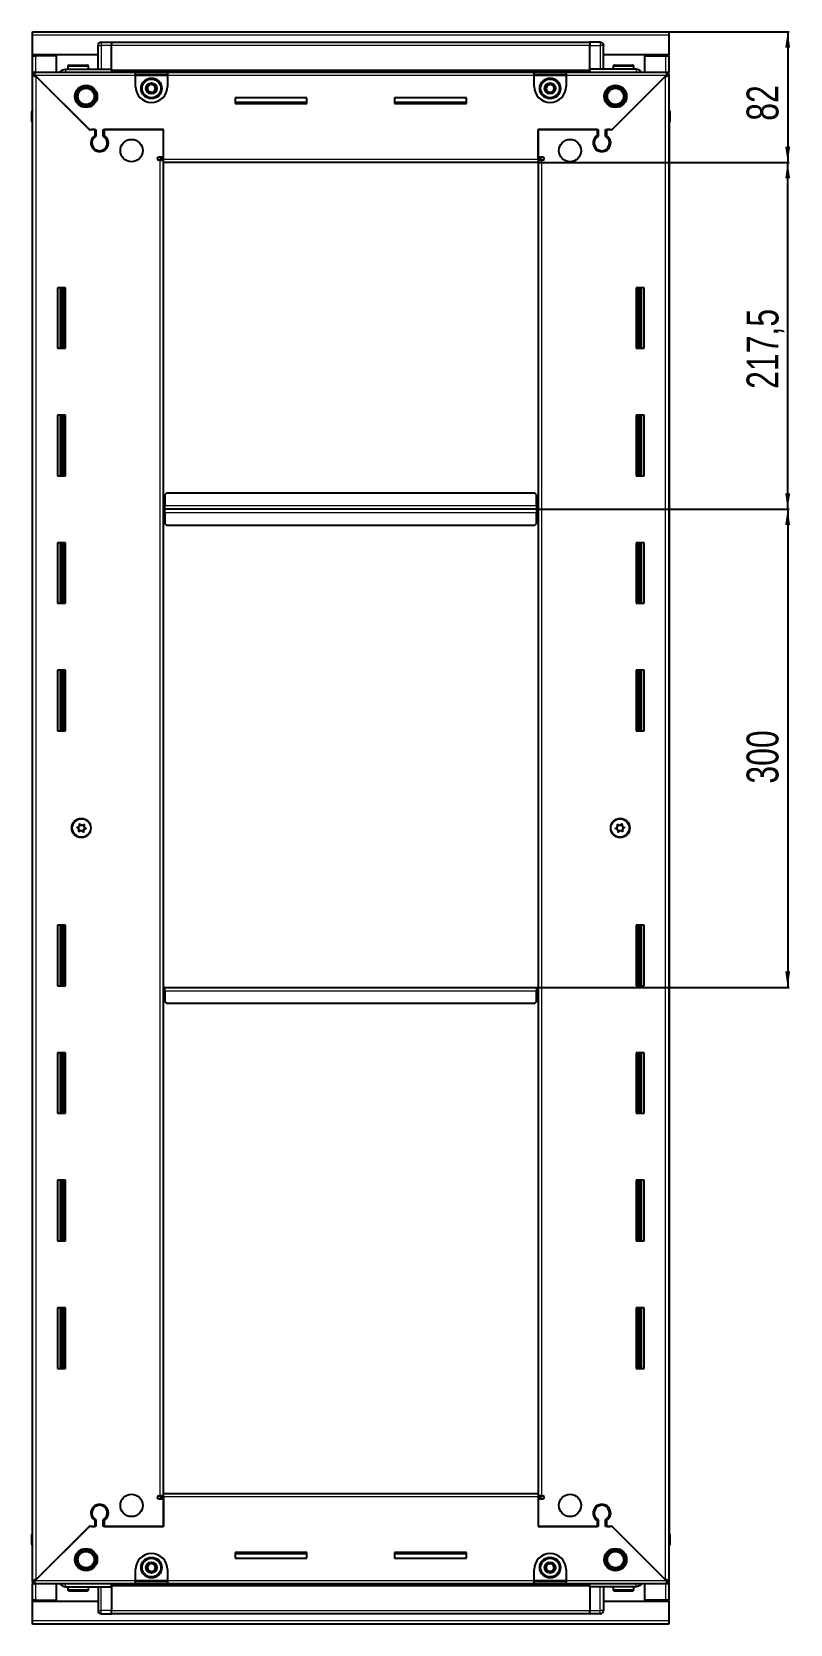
# Model space of a CAD drawing. Header units: millimetres. Extents: x 964 to 4289, y -2059 to 1343.
# Drawn here: x 3813 to 4289, y 194 to 1193 of the extents above; entities that cross this region are included whole.
import ezdxf

# ---------------------------------------------------------------- set-up
doc = ezdxf.new("R2010")
doc.units = ezdxf.units.MM
doc.layers.add('FORMAT', color=7, linetype='Continuous')
doc.styles.add('SLDTEXTSTYLE0', font='TXT', dxfattribs={"width": 0.75})
doc.dimstyles.new('SLDDIMSTYLE0', dxfattribs={"dimtxt": 20, "dimasz": 10, "dimexe": 0, "dimexo": 0.0625, "dimgap": 5, "dimtad": 2, "dimdec": 1, "dimrnd": 1e-09, "dimzin": 12, "dimdsep": 46, "dimtxsty": 'SLDTEXTSTYLE0', "dimsah": 1, "dimcen": 0.09, "dimadec": 0, "dimazin": 3, "dimtfac": 1, "dimtofl": 0, "dimtmove": 0, "dimatfit": 3, "dimfxl": 0, "dimfrac": 2, "dimtolj": 1, "dimtzin": 12, "dimarcsym": 0})

# ---------------------------------------------------------------- blocks, each defined once
blk = doc.blocks.new('_D_6')
at = {"layer": 'FORMAT'}
for p, q in [((4212.78, 1193.07), (4288.27, 1193.07)), ((4287.27, 1193.07), (4287.27, 1111.07)), ((4130.78, 1111.07), (4288.27, 1111.07))]:
    blk.add_line(p, q, dxfattribs=at)
for points in [[(4287.27, 1193.07), (4285.74, 1183.07), (4288.81, 1183.07)], [(4287.27, 1111.07), (4288.81, 1121.07), (4285.74, 1121.07)]]:
    blk.add_solid(points, dxfattribs=at)
at = {"layer": 'FORMAT', "insert": (4261.49, 1137.29), "char_height": 20, "attachment_point": 1, "rotation": 90, "style": 'SLDTEXTSTYLE0'}
blk.add_mtext('82', dxfattribs=at)
blk = doc.blocks.new('_D_7')
at = {"layer": 'FORMAT'}
for p, q in [((4130.78, 1111.07), (4288.27, 1111.07)), ((4287.27, 893.57), (4287.27, 1111.07)), ((4129.78, 893.57), (4288.27, 893.57))]:
    blk.add_line(p, q, dxfattribs=at)
for points in [[(4287.27, 1111.07), (4285.74, 1101.07), (4288.81, 1101.07)], [(4287.27, 893.57), (4288.81, 903.57), (4285.74, 903.57)]]:
    blk.add_solid(points, dxfattribs=at)
at = {"layer": 'FORMAT', "insert": (4261.49, 969.07), "char_height": 20, "attachment_point": 1, "rotation": 90, "style": 'SLDTEXTSTYLE0'}
blk.add_mtext('217,5', dxfattribs=at)
blk = doc.blocks.new('_D_8')
at = {"layer": 'FORMAT'}
for p, q in [((4129.78, 893.57), (4288.27, 893.57)), ((4287.27, 893.57), (4287.27, 593.57)), ((4129.78, 593.57), (4288.27, 593.57))]:
    blk.add_line(p, q, dxfattribs=at)
for points in [[(4287.27, 893.57), (4285.74, 883.57), (4288.81, 883.57)], [(4287.27, 593.57), (4288.81, 603.57), (4285.74, 603.57)]]:
    blk.add_solid(points, dxfattribs=at)
at = {"layer": 'FORMAT', "insert": (4261.49, 721.4), "char_height": 20, "attachment_point": 1, "rotation": 90, "style": 'SLDTEXTSTYLE0'}
blk.add_mtext('300', dxfattribs=at)

msp = doc.modelspace()

# ---------------------------------------------------------------- linework, layer by layer
at = {"color": 7, "linetype": 'Continuous', "lineweight": 25}
for p, q in [((3813.77, 1193.07), (4212.77, 1193.07)), ((3813.77, 1190.97), (3813.77, 1193.07)), ((3813.77, 1178.57), (3813.77, 1190.97)), ((4212.77, 1193.07), (4212.77, 1190.97)), ((4212.77, 1190.97), (4212.77, 1178.57)), ((3854.77, 1169.57), (3854.77, 1184.57)), ((3855.45, 1186.07), (3855.45, 1186.07)), ((3856.77, 1186.57), (3863.27, 1186.57)), ((3856.77, 1186.57), (3863.27, 1186.57)), ((3863.27, 1186.57), (3863.27, 1186.57)), ((3863.27, 1186.57), (3863.27, 1186.57)), ((3863.27, 1186.57), (3863.27, 1184.57)), ((4163.27, 1186.42), (3863.27, 1186.42)), ((3863.27, 1169.57), (3863.27, 1184.57)), ((4163.27, 1186.57), (4163.27, 1186.57)), ((4169.77, 1186.57), (4163.27, 1186.57)), ((4169.77, 1186.57), (4163.27, 1186.57)), ((4163.27, 1186.57), (4163.27, 1184.57)), ((4163.27, 1169.57), (4163.27, 1184.57)), ((4171.77, 1184.57), (4171.77, 1184.57)), ((4171.77, 1169.57), (4171.77, 1184.57)), ((3854.77, 1178.57), (3813.77, 1178.57)), ((3813.77, 1178.07), (3813.77, 1178.57)), ((3813.77, 1167.82), (3813.77, 1178.07)), ((3813.77, 1178.07), (3815.87, 1178.07)), ((3815.27, 1178.07), (3815.27, 1178.57)), ((3828.77, 1178.07), (3815.87, 1178.07)), ((3828.77, 1167.82), (3828.77, 1178.07)), ((3834.27, 1169.57), (3863.27, 1169.57)), ((3835.77, 1171.47), (3835.77, 1169.57)), ((3836.57, 1172.27), (3847.97, 1172.27)), ((3848.77, 1169.57), (3848.77, 1171.47)), ((3863.27, 1169.57), (3863.27, 1169.07)), ((4192.27, 1169.57), (4163.27, 1169.57)), ((4163.27, 1169.57), (4163.27, 1169.07)), ((4212.77, 1178.57), (4171.77, 1178.57)), ((4177.77, 1171.47), (4177.77, 1169.57)), ((4178.57, 1172.27), (4189.97, 1172.27)), ((4190.77, 1169.57), (4190.77, 1171.47)), ((4197.77, 1178.07), (4210.67, 1178.07)), ((4197.77, 1167.82), (4197.77, 1178.07)), ((4210.67, 1178.07), (4212.77, 1178.07)), ((4211.27, 1178.07), (4211.27, 1178.57)), ((4212.77, 1178.07), (4212.77, 1178.57)), ((4212.77, 1178.07), (4212.77, 1167.82)), ((3813.77, 1166.32), (3813.77, 1167.82)), ((3813.77, 1167.82), (3814.77, 1167.82)), ((3813.77, 1165.82), (3813.77, 1166.32)), ((3813.77, 1166.32), (3814.77, 1166.32)), ((3813.77, 221.32), (3813.77, 1165.82)), ((3815.27, 1165.82), (3813.77, 1165.82)), ((3814.77, 1166.32), (3814.77, 1167.82)), ((3814.77, 1167.82), (3878.27, 1167.82)), ((3815.37, 1165.72), (3849.27, 1131.82)), ((3849.97, 1131.12), (3815.87, 1165.22)), ((3863.27, 1168.42), (4163.27, 1168.42)), ((3878.27, 1165.72), (3878.27, 1167.82)), ((3878.27, 1167.82), (3898.27, 1167.82)), ((3878.27, 1166.32), (3898.27, 1166.32)), ((3878.27, 1158.82), (3878.27, 1165.72)), ((3898.27, 1167.82), (4128.27, 1167.82)), ((3898.27, 1167.82), (3898.27, 1165.72)), ((3898.27, 1165.72), (3898.27, 1158.82)), ((4128.27, 1165.72), (4128.27, 1167.82)), ((4128.27, 1167.82), (4148.27, 1167.82)), ((4128.27, 1166.32), (4148.27, 1166.32)), ((4128.27, 1158.82), (4128.27, 1165.72)), ((4148.27, 1167.82), (4211.77, 1167.82)), ((4148.27, 1167.82), (4148.27, 1165.72)), ((4148.27, 1165.72), (4148.27, 1158.82)), ((4210.67, 1165.22), (4176.57, 1131.12)), ((4177.27, 1131.82), (4211.17, 1165.72)), ((4211.27, 1165.82), (4212.77, 1165.82)), ((4211.77, 1166.32), (4211.77, 1167.82)), ((4211.77, 1167.82), (4212.77, 1167.82)), ((4211.77, 1166.32), (4212.77, 1166.32)), ((4212.77, 1166.32), (4212.77, 1167.82)), ((4212.77, 1166.32), (4212.77, 1165.82)), ((4212.77, 1165.82), (4212.77, 221.32)), ((3985.77, 1151.57), (3940.77, 1151.57)), ((3940.77, 1151.57), (3940.77, 1148.07)), ((3985.77, 1148.07), (3985.77, 1151.57)), ((4085.77, 1151.57), (4040.77, 1151.57)), ((4040.77, 1151.57), (4040.77, 1148.07)), ((4085.77, 1148.07), (4085.77, 1151.57)), ((3813.27, 1143.07), (3813.27, 1136.57)), ((3813.27, 1136.57), (3813.27, 1143.07)), ((3985.77, 1148.82), (3940.77, 1148.82)), ((3940.77, 1148.07), (3985.77, 1148.07)), ((4085.77, 1148.82), (4040.77, 1148.82)), ((4040.77, 1148.07), (4085.77, 1148.07)), ((4212.77, 1144.39), (4212.77, 1144.39)), ((4213.27, 1143.07), (4213.27, 1136.57)), ((4213.27, 1136.57), (4213.27, 1143.07)), ((3813.27, 1136.57), (3813.27, 1136.57)), ((3813.77, 1136.57), (3813.27, 1136.57)), ((3813.42, 1136.57), (3813.42, 250.57)), ((3849.27, 1131.82), (3853.47, 1131.82)), ((3850.67, 1131.82), (3849.97, 1131.12)), ((3852.77, 1131.82), (3850.67, 1131.82)), ((3852.77, 1131.82), (3852.77, 1127.93)), ((3853.47, 1131.82), (3853.47, 1127.53)), ((3858.07, 1131.82), (3895.77, 1131.82)), ((3858.07, 1127.53), (3858.07, 1131.82)), ((3858.77, 1127.93), (3858.77, 1131.82)), ((3895.77, 1131.82), (3858.77, 1131.82)), ((3895.77, 1113.17), (3895.77, 1131.82)), ((3895.77, 1114.57), (3895.77, 1131.82)), ((4130.77, 1131.82), (4168.47, 1131.82)), ((4130.77, 1113.17), (4130.77, 1131.82)), ((4130.77, 1131.82), (4130.77, 1114.57)), ((4167.77, 1131.82), (4130.77, 1131.82)), ((4167.77, 1131.82), (4167.77, 1127.93)), ((4168.47, 1131.82), (4168.47, 1127.53)), ((4173.07, 1131.82), (4177.27, 1131.82)), ((4173.07, 1127.53), (4173.07, 1131.82)), ((4175.87, 1131.82), (4173.77, 1131.82)), ((4173.77, 1127.93), (4173.77, 1131.82)), ((4176.57, 1131.12), (4175.87, 1131.82)), ((4212.77, 1136.57), (4213.27, 1136.57)), ((4213.12, 250.57), (4213.12, 1136.57)), ((4213.27, 1136.57), (4213.27, 1136.57)), ((4213.27, 1136.57), (4213.27, 1136.57)), ((3853.77, 1118.96), (3853.77, 1118.2)), ((4172.77, 1118.96), (4172.77, 1118.2)), ((3892.92, 1114.57), (3895.77, 1114.57)), ((3893.67, 1112.57), (3892.92, 1112.57)), ((3893.67, 1112.57), (3895.77, 1112.57)), ((3895.77, 1113.57), (3893.77, 1113.57)), ((3893.77, 1113.57), (3893.77, 1112.57)), ((3895.77, 1111.07), (3895.77, 1113.17)), ((4130.77, 1111.07), (3895.77, 1111.07)), ((3895.77, 276.07), (3895.77, 1111.07)), ((4130.77, 1114.57), (4133.62, 1114.57)), ((4132.77, 1113.57), (4130.77, 1113.57)), ((4130.77, 1113.17), (4130.77, 1111.07)), ((4130.77, 1112.57), (4132.87, 1112.57)), ((4130.77, 1111.07), (4130.77, 276.07)), ((4132.77, 1112.57), (4132.77, 1113.57)), ((4133.62, 1112.57), (4132.87, 1112.57)), ((3834.27, 1032.57), (3829.27, 1032.57)), ((3829.27, 1032.57), (3829.27, 994.57)), ((3831.42, 994.57), (3831.42, 1032.57)), ((3833.22, 994.57), (3833.22, 1032.57)), ((3833.25, 994.57), (3833.25, 1032.57)), ((3834.27, 994.57), (3834.27, 1032.57)), ((4192.27, 1032.57), (4192.27, 994.57)), ((4197.27, 1032.57), (4192.27, 1032.57)), ((4193.3, 1032.57), (4193.3, 994.57)), ((4193.33, 1032.57), (4193.33, 994.57)), ((4195.12, 1032.57), (4195.12, 994.57)), ((4197.27, 994.57), (4197.27, 1032.57)), ((3829.27, 994.57), (3834.27, 994.57)), ((4192.27, 994.57), (4197.27, 994.57)), ((3834.27, 952.57), (3829.27, 952.57)), ((3829.27, 952.57), (3829.27, 914.57)), ((3831.42, 914.57), (3831.42, 952.57)), ((3833.22, 914.57), (3833.22, 952.57)), ((3833.25, 914.57), (3833.25, 952.57)), ((3834.27, 914.57), (3834.27, 952.57)), ((4192.27, 952.57), (4192.27, 914.57)), ((4197.27, 952.57), (4192.27, 952.57)), ((4193.3, 952.57), (4193.3, 914.57)), ((4193.33, 952.57), (4193.33, 914.57)), ((4195.12, 952.57), (4195.12, 914.57)), ((4197.27, 914.57), (4197.27, 952.57)), ((3829.27, 914.57), (3834.27, 914.57)), ((4192.27, 914.57), (4197.27, 914.57)), ((3897.77, 903.57), (3896.77, 902.57)), ((3896.77, 902.57), (3896.77, 895.67)), ((4128.77, 903.57), (3897.77, 903.57)), ((4129.77, 902.57), (4128.77, 903.57)), ((4129.77, 895.67), (4129.77, 902.57)), ((3896.52, 893.57), (3895.77, 893.57)), ((3896.77, 896.42), (3896.52, 896.42)), ((3896.52, 896.42), (3896.52, 893.57)), ((3896.52, 893.57), (3896.52, 890.72)), ((3896.52, 890.72), (3896.77, 890.72)), ((3896.77, 893.57), (3896.77, 895.67)), ((3896.77, 891.47), (3896.77, 893.57)), ((4129.77, 893.57), (3896.77, 893.57)), ((3896.77, 891.47), (3896.77, 884.57)), ((4130.02, 896.42), (4129.77, 896.42)), ((4129.77, 895.67), (4129.77, 893.57)), ((4129.77, 893.57), (4129.77, 891.47)), ((4129.77, 884.57), (4129.77, 891.47)), ((4129.77, 890.72), (4130.02, 890.72)), ((4130.02, 893.57), (4130.02, 896.42)), ((4130.02, 890.72), (4130.02, 893.57)), ((4130.77, 893.57), (4130.02, 893.57)), ((3896.77, 884.57), (3897.77, 883.57)), ((3897.77, 883.57), (4128.77, 883.57)), ((4128.77, 883.57), (4129.77, 884.57)), ((3834.27, 872.57), (3829.27, 872.57)), ((3829.27, 872.57), (3829.27, 834.57)), ((3831.42, 834.57), (3831.42, 872.57)), ((3833.22, 834.57), (3833.22, 872.57)), ((3833.25, 834.57), (3833.25, 872.57)), ((3834.27, 834.57), (3834.27, 872.57)), ((4192.27, 872.57), (4192.27, 834.57)), ((4197.27, 872.57), (4192.27, 872.57)), ((4193.3, 872.57), (4193.3, 834.57)), ((4193.33, 872.57), (4193.33, 834.57)), ((4195.12, 872.57), (4195.12, 834.57)), ((4197.27, 834.57), (4197.27, 872.57)), ((3829.27, 834.57), (3834.27, 834.57)), ((4192.27, 834.57), (4197.27, 834.57)), ((3834.27, 792.57), (3829.27, 792.57)), ((3829.27, 792.57), (3829.27, 754.57)), ((3831.42, 754.57), (3831.42, 792.57)), ((3833.22, 754.57), (3833.22, 792.57)), ((3833.25, 754.57), (3833.25, 792.57)), ((3834.27, 754.57), (3834.27, 792.57)), ((4192.27, 792.57), (4192.27, 754.57)), ((4197.27, 792.57), (4192.27, 792.57)), ((4193.3, 792.57), (4193.3, 754.57)), ((4193.33, 792.57), (4193.33, 754.57)), ((4195.12, 792.57), (4195.12, 754.57)), ((4197.27, 754.57), (4197.27, 792.57)), ((3829.27, 754.57), (3834.27, 754.57)), ((4192.27, 754.57), (4197.27, 754.57)), ((3834.27, 632.57), (3829.27, 632.57)), ((3829.27, 632.57), (3829.27, 594.57)), ((3831.42, 594.57), (3831.42, 632.57)), ((3833.22, 594.57), (3833.22, 632.57)), ((3833.25, 594.57), (3833.25, 632.57)), ((3834.27, 594.57), (3834.27, 632.57)), ((4192.27, 632.57), (4192.27, 594.57)), ((4197.27, 632.57), (4192.27, 632.57)), ((4193.3, 632.57), (4193.3, 594.57)), ((4193.33, 632.57), (4193.33, 594.57)), ((4195.12, 632.57), (4195.12, 594.57)), ((4197.27, 594.57), (4197.27, 632.57)), ((3829.27, 594.57), (3834.27, 594.57)), ((3895.77, 593.57), (3896.52, 593.57)), ((3896.52, 593.57), (3896.52, 590.72)), ((3896.52, 590.72), (3896.77, 590.72)), ((3896.77, 593.57), (4129.77, 593.57)), ((3896.77, 591.47), (3896.77, 593.57)), ((3896.77, 591.47), (3896.77, 584.57)), ((4129.77, 593.57), (4129.77, 591.47)), ((4129.77, 584.57), (4129.77, 591.47)), ((4129.77, 590.72), (4130.02, 590.72)), ((4130.02, 590.72), (4130.02, 593.57)), ((4130.02, 593.57), (4130.77, 593.57)), ((4192.27, 594.57), (4197.27, 594.57)), ((3896.77, 584.57), (3897.77, 583.57)), ((3897.77, 583.57), (4128.77, 583.57)), ((4128.77, 583.57), (4129.77, 584.57)), ((3834.27, 552.57), (3829.27, 552.57)), ((3829.27, 552.57), (3829.27, 514.57)), ((3831.42, 514.57), (3831.42, 552.57)), ((3833.22, 514.57), (3833.22, 552.57)), ((3833.25, 514.57), (3833.25, 552.57)), ((3834.27, 514.57), (3834.27, 552.57)), ((4192.27, 552.57), (4192.27, 514.57)), ((4197.27, 552.57), (4192.27, 552.57)), ((4193.3, 552.57), (4193.3, 514.57)), ((4193.33, 552.57), (4193.33, 514.57)), ((4195.12, 552.57), (4195.12, 514.57)), ((4197.27, 514.57), (4197.27, 552.57)), ((3829.27, 514.57), (3834.27, 514.57)), ((4192.27, 514.57), (4197.27, 514.57)), ((3834.27, 472.57), (3829.27, 472.57)), ((3829.27, 472.57), (3829.27, 434.57)), ((3831.42, 434.57), (3831.42, 472.57)), ((3833.22, 434.57), (3833.22, 472.57)), ((3833.25, 434.57), (3833.25, 472.57)), ((3834.27, 434.57), (3834.27, 472.57)), ((4192.27, 472.57), (4192.27, 434.57)), ((4197.27, 472.57), (4192.27, 472.57)), ((4193.3, 472.57), (4193.3, 434.57)), ((4193.33, 472.57), (4193.33, 434.57)), ((4195.12, 472.57), (4195.12, 434.57)), ((4197.27, 434.57), (4197.27, 472.57)), ((3829.27, 434.57), (3834.27, 434.57)), ((4192.27, 434.57), (4197.27, 434.57)), ((3834.27, 392.57), (3829.27, 392.57)), ((3829.27, 392.57), (3829.27, 354.57)), ((3831.42, 354.57), (3831.42, 392.57)), ((3833.22, 354.57), (3833.22, 392.57)), ((3833.25, 354.57), (3833.25, 392.57)), ((3834.27, 354.57), (3834.27, 392.57)), ((4192.27, 392.57), (4192.27, 354.57)), ((4197.27, 392.57), (4192.27, 392.57)), ((4193.3, 392.57), (4193.3, 354.57)), ((4193.33, 392.57), (4193.33, 354.57)), ((4195.12, 392.57), (4195.12, 354.57)), ((4197.27, 354.57), (4197.27, 392.57)), ((3829.27, 354.57), (3834.27, 354.57)), ((4192.27, 354.57), (4197.27, 354.57)), ((3892.92, 274.57), (3893.67, 274.57)), ((3895.77, 272.57), (3892.92, 272.57)), ((3895.77, 274.57), (3893.67, 274.57)), ((3893.77, 274.57), (3893.77, 273.57)), ((3893.77, 273.57), (3895.77, 273.57)), ((3895.77, 273.97), (3895.77, 276.07)), ((3895.77, 276.07), (4130.77, 276.07)), ((3895.77, 273.97), (3895.77, 255.32)), ((3895.77, 255.32), (3895.77, 272.57)), ((4130.77, 276.07), (4130.77, 273.97)), ((4132.87, 274.57), (4130.77, 274.57)), ((4130.77, 273.97), (4130.77, 255.32)), ((4130.77, 273.57), (4132.77, 273.57)), ((4130.77, 272.57), (4130.77, 255.32)), ((4133.62, 272.57), (4130.77, 272.57)), ((4132.77, 273.57), (4132.77, 274.57)), ((4132.87, 274.57), (4133.62, 274.57)), ((3853.77, 268.94), (3853.77, 268.18)), ((4172.77, 268.94), (4172.77, 268.18)), ((3813.27, 250.57), (3813.27, 250.57)), ((3813.27, 244.07), (3813.27, 250.57)), ((3813.27, 250.57), (3813.27, 250.57)), ((3813.27, 250.57), (3813.27, 244.07)), ((3813.77, 250.57), (3813.27, 250.57)), ((3849.27, 255.32), (3815.37, 221.42)), ((3815.87, 221.92), (3849.97, 256.02)), ((3853.47, 255.32), (3849.27, 255.32)), ((3849.97, 256.02), (3850.67, 255.32)), ((3850.67, 255.32), (3852.77, 255.32)), ((3852.77, 259.21), (3852.77, 255.32)), ((3853.47, 259.61), (3853.47, 255.32)), ((3858.07, 255.32), (3858.07, 259.61)), ((3895.77, 255.32), (3858.07, 255.32)), ((3858.77, 255.32), (3858.77, 259.21)), ((3858.77, 255.32), (3895.77, 255.32)), ((4168.47, 255.32), (4130.77, 255.32)), ((4130.77, 255.32), (4167.77, 255.32)), ((4167.77, 259.21), (4167.77, 255.32)), ((4168.47, 259.61), (4168.47, 255.32)), ((4173.07, 255.32), (4173.07, 259.61)), ((4177.27, 255.32), (4173.07, 255.32)), ((4173.77, 255.32), (4173.77, 259.21)), ((4173.77, 255.32), (4175.87, 255.32)), ((4175.87, 255.32), (4176.57, 256.02)), ((4176.57, 256.02), (4210.67, 221.92)), ((4211.17, 221.42), (4177.27, 255.32)), ((4212.77, 250.57), (4213.27, 250.57)), ((4213.27, 250.57), (4213.27, 250.57)), ((4213.27, 244.07), (4213.27, 250.57)), ((4213.27, 250.57), (4213.27, 244.07)), ((3813.77, 242.75), (3813.77, 242.75)), ((3985.77, 239.07), (3940.77, 239.07)), ((3940.77, 239.07), (3940.77, 235.57)), ((3940.77, 238.32), (3985.77, 238.32)), ((3940.77, 235.57), (3985.77, 235.57)), ((3985.77, 235.57), (3985.77, 239.07)), ((4085.77, 239.07), (4040.77, 239.07)), ((4040.77, 239.07), (4040.77, 235.57)), ((4040.77, 238.32), (4085.77, 238.32)), ((4040.77, 235.57), (4085.77, 235.57)), ((4085.77, 235.57), (4085.77, 239.07)), ((3813.77, 220.82), (3813.77, 221.32)), ((3815.27, 221.32), (3813.77, 221.32)), ((3813.77, 220.82), (3813.77, 219.32)), ((3814.77, 220.82), (3813.77, 220.82)), ((3814.77, 220.82), (3814.77, 219.32)), ((3878.27, 221.42), (3878.27, 228.32)), ((3878.27, 219.32), (3878.27, 221.42)), ((3898.27, 220.82), (3878.27, 220.82)), ((3898.27, 228.32), (3898.27, 221.42)), ((3898.27, 221.42), (3898.27, 219.32)), ((4128.27, 221.42), (4128.27, 228.32)), ((4128.27, 219.32), (4128.27, 221.42)), ((4148.27, 220.82), (4128.27, 220.82)), ((4148.27, 228.32), (4148.27, 221.42)), ((4148.27, 221.42), (4148.27, 219.32)), ((4211.27, 221.32), (4212.77, 221.32)), ((4211.77, 220.82), (4211.77, 219.32)), ((4212.77, 220.82), (4211.77, 220.82)), ((4212.77, 221.32), (4212.77, 220.82)), ((4212.77, 220.82), (4212.77, 219.32)), ((3813.77, 209.07), (3813.77, 219.32)), ((3814.77, 219.32), (3813.77, 219.32)), ((3878.27, 219.32), (3814.77, 219.32)), ((3828.77, 209.07), (3828.77, 219.32)), ((3834.27, 217.57), (3863.27, 217.57)), ((3835.77, 217.57), (3835.77, 215.67)), ((3840.35, 214.87), (3836.57, 214.87)), ((3847.97, 214.87), (3840.35, 214.87)), ((3848.77, 215.67), (3848.77, 217.57)), ((3854.77, 217.57), (3854.77, 202.57)), ((4163.27, 218.72), (3863.27, 218.72)), ((3863.27, 217.57), (3863.27, 218.07)), ((3863.27, 217.57), (3863.27, 202.57)), ((3898.27, 219.32), (3878.27, 219.32)), ((4128.27, 219.32), (3898.27, 219.32)), ((4148.27, 219.32), (4128.27, 219.32)), ((4211.77, 219.32), (4148.27, 219.32)), ((4163.27, 217.57), (4163.27, 218.07)), ((4192.27, 217.57), (4163.27, 217.57)), ((4163.27, 217.57), (4163.27, 202.57)), ((4171.77, 217.57), (4171.77, 202.57)), ((4177.77, 217.57), (4177.77, 215.67)), ((4185.57, 214.87), (4178.57, 214.87)), ((4189.97, 214.87), (4185.57, 214.87)), ((4190.77, 215.67), (4190.77, 217.57)), ((4197.77, 209.07), (4197.77, 219.32)), ((4212.77, 219.32), (4211.77, 219.32)), ((4212.77, 219.32), (4212.77, 209.07)), ((3815.87, 209.07), (3813.77, 209.07)), ((3813.77, 208.57), (3813.77, 209.07)), ((3813.77, 208.57), (3854.77, 208.57)), ((3813.77, 196.17), (3813.77, 208.57)), ((3815.27, 208.57), (3815.27, 209.07)), ((3815.87, 209.07), (3828.77, 209.07)), ((3854.77, 202.57), (3854.77, 202.57)), ((3856.77, 200.57), (3863.27, 200.57)), ((3856.77, 200.57), (3863.27, 200.57)), ((3863.27, 200.57), (3863.27, 202.57)), ((3863.27, 200.72), (4163.27, 200.72)), ((3863.27, 200.57), (3863.27, 200.57)), ((4163.27, 200.57), (4163.27, 202.57)), ((4169.77, 200.57), (4163.27, 200.57)), ((4163.27, 200.57), (4163.27, 200.57)), ((4163.27, 200.57), (4163.27, 200.57)), ((4169.77, 200.57), (4163.27, 200.57)), ((4171.1, 201.07), (4171.1, 201.07)), ((4171.77, 208.57), (4212.77, 208.57)), ((4210.67, 209.07), (4197.77, 209.07)), ((4212.77, 209.07), (4210.67, 209.07)), ((4211.27, 208.57), (4211.27, 209.07)), ((4212.77, 208.57), (4212.77, 209.07)), ((4212.77, 208.57), (4212.77, 196.17)), ((3813.77, 194.07), (3813.77, 196.17)), ((4212.77, 194.07), (3813.77, 194.07)), ((4212.77, 196.17), (4212.77, 194.07))]:
    msp.add_line(p, q, dxfattribs=at)
at = {"color": 8, "linetype": 'Continuous', "lineweight": 18}
for p, q in [((4212.77, 1190.97), (3813.77, 1190.97)), ((3854.77, 1184.57), (3856.77, 1184.57)), ((3856.77, 1186.57), (3856.77, 1184.57)), ((3856.77, 1184.57), (3856.77, 1169.57)), ((3863.27, 1184.57), (3856.77, 1184.57)), ((4163.27, 1184.42), (3863.27, 1184.42)), ((4163.27, 1184.57), (4169.77, 1184.57)), ((4169.77, 1186.57), (4169.77, 1184.57)), ((4169.77, 1184.57), (4169.77, 1169.57)), ((4171.77, 1184.57), (4169.77, 1184.57)), ((3815.87, 1178.07), (3815.87, 1178.57)), ((3815.87, 1167.82), (3815.87, 1178.07)), ((3835.77, 1171.47), (3848.77, 1171.47)), ((4163.27, 1169.07), (3863.27, 1169.07)), ((4177.77, 1171.47), (4190.77, 1171.47)), ((4210.67, 1178.57), (4210.67, 1178.07)), ((4210.67, 1178.07), (4210.67, 1167.82)), ((3878.27, 1165.72), (3815.37, 1165.72)), ((3815.87, 1165.22), (3815.87, 221.92)), ((4163.27, 1167.84), (3863.27, 1167.84)), ((3878.27, 1165.72), (3898.27, 1165.72)), ((4128.27, 1165.72), (3898.27, 1165.72)), ((4128.27, 1165.72), (4148.27, 1165.72)), ((4211.17, 1165.72), (4148.27, 1165.72)), ((4210.67, 221.92), (4210.67, 1165.22)), ((3813.77, 1143.07), (3813.27, 1143.07)), ((4212.77, 1143.07), (4213.27, 1143.07)), ((3893.67, 274.57), (3893.67, 1112.57)), ((3895.77, 1113.17), (4130.77, 1113.17)), ((4132.87, 1112.57), (4132.87, 274.57)), ((3830.77, 1032.57), (3830.77, 994.57)), ((3832.01, 1032.57), (3832.01, 994.57)), ((4194.54, 994.57), (4194.54, 1032.57)), ((4195.77, 994.57), (4195.77, 1032.57)), ((3830.77, 952.57), (3830.77, 914.57)), ((3832.01, 952.57), (3832.01, 914.57)), ((4194.54, 914.57), (4194.54, 952.57)), ((4195.77, 914.57), (4195.77, 952.57)), ((4129.77, 895.67), (3896.77, 895.67)), ((3896.77, 891.47), (4129.77, 891.47)), ((3830.77, 872.57), (3830.77, 834.57)), ((3832.01, 872.57), (3832.01, 834.57)), ((4194.54, 834.57), (4194.54, 872.57)), ((4195.77, 834.57), (4195.77, 872.57)), ((3830.77, 792.57), (3830.77, 754.57)), ((3832.01, 792.57), (3832.01, 754.57)), ((4194.54, 754.57), (4194.54, 792.57)), ((4195.77, 754.57), (4195.77, 792.57)), ((3830.77, 632.57), (3830.77, 594.57)), ((3832.01, 632.57), (3832.01, 594.57)), ((4194.54, 594.57), (4194.54, 632.57)), ((4195.77, 594.57), (4195.77, 632.57)), ((3896.77, 591.47), (4129.77, 591.47)), ((3830.77, 552.57), (3830.77, 514.57)), ((3832.01, 552.57), (3832.01, 514.57)), ((4194.54, 514.57), (4194.54, 552.57)), ((4195.77, 514.57), (4195.77, 552.57)), ((3830.77, 472.57), (3830.77, 434.57)), ((3832.01, 472.57), (3832.01, 434.57)), ((4194.54, 434.57), (4194.54, 472.57)), ((4195.77, 434.57), (4195.77, 472.57)), ((3830.77, 392.57), (3830.77, 354.57)), ((3832.01, 392.57), (3832.01, 354.57)), ((4194.54, 354.57), (4194.54, 392.57)), ((4195.77, 354.57), (4195.77, 392.57)), ((4130.77, 273.97), (3895.77, 273.97)), ((3813.77, 244.07), (3813.27, 244.07)), ((4212.77, 244.07), (4213.27, 244.07)), ((3815.37, 221.42), (3878.27, 221.42)), ((3898.27, 221.42), (3878.27, 221.42)), ((3898.27, 221.42), (4128.27, 221.42)), ((4148.27, 221.42), (4128.27, 221.42)), ((4148.27, 221.42), (4211.17, 221.42)), ((3815.87, 209.07), (3815.87, 219.32)), ((3840.08, 215.67), (3835.77, 215.67)), ((3848.77, 215.67), (3840.08, 215.67)), ((3856.77, 202.57), (3856.77, 217.57)), ((3863.27, 219.31), (4163.27, 219.31)), ((3863.27, 218.07), (4163.27, 218.07)), ((4169.77, 202.57), (4169.77, 217.57)), ((4185.75, 215.67), (4177.77, 215.67)), ((4190.77, 215.67), (4185.75, 215.67)), ((4210.67, 219.32), (4210.67, 209.07)), ((3815.87, 208.57), (3815.87, 209.07)), ((3854.77, 202.57), (3856.77, 202.57)), ((3863.27, 202.57), (3856.77, 202.57)), ((3856.77, 200.57), (3856.77, 202.57)), ((3863.27, 202.72), (4163.27, 202.72)), ((4163.27, 202.57), (4169.77, 202.57)), ((4171.77, 202.57), (4169.77, 202.57)), ((4169.77, 200.57), (4169.77, 202.57)), ((4210.67, 209.07), (4210.67, 208.57)), ((4212.77, 196.17), (3813.77, 196.17))]:
    msp.add_line(p, q, dxfattribs=at)
at = {"color": 7, "linetype": 'Continuous', "lineweight": 25, "flags": 128}
msp.add_lwpolyline([(4171.63, 1185.32), (4171.74, 1184.96), (4171.77, 1184.57)], dxfattribs=at)
at = {"color": 7, "linetype": 'Continuous', "lineweight": 25}
for centre, radius in [((3847.27, 1152.57), 7), ((3888.27, 1157.57), 6.5), ((3888.27, 1157.57), 3.46), ((4138.27, 1157.57), 6.5), ((4138.27, 1157.57), 3.46), ((4179.27, 1152.57), 7), ((3847.27, 1152.57), 6.03), ((3847.27, 1152.57), 5.1), ((4179.27, 1152.57), 6.02), ((4179.27, 1152.57), 5.1), ((3875.77, 1118.57), 7), ((4150.77, 1118.57), 7), ((3844.27, 693.57), 6), ((3844.42, 693.57), 5.79), ((4182.27, 693.57), 6), ((4182.12, 693.57), 5.79), ((3844.42, 693.57), 1.85), ((4182.12, 693.57), 1.85), ((3875.77, 268.57), 7), ((4150.77, 268.57), 7), ((3847.27, 234.57), 7), ((3847.27, 234.57), 6.03), ((4179.27, 234.57), 7), ((4179.27, 234.57), 6.03), ((3847.27, 234.57), 5.1), ((3888.27, 229.57), 6.5), ((3888.27, 229.57), 3.46), ((4138.27, 229.57), 6.5), ((4138.27, 229.57), 3.46), ((4179.27, 234.57), 5.1)]:
    msp.add_circle(centre, radius, dxfattribs=at)
at = {"color": 8, "linetype": 'Continuous', "lineweight": 18}
for centre in [(3888.27, 1157.57), (4138.27, 1157.57), (3888.27, 229.57), (4138.27, 229.57)]:
    msp.add_circle(centre, 5.7, dxfattribs=at)
at = {"color": 7, "linetype": 'Continuous', "lineweight": 25}
for centre, radius, start, end in [((3856.77, 1184.57), 2, 90, 180), ((3856.77, 1184.57), 2, 90, 131.40962), ((4169.77, 1184.57), 2, 0, 90), ((3836.57, 1171.47), 0.8, 90, 180), ((3847.97, 1171.47), 0.8, 0, 90), ((3854.57, 1169.77), 0.2, 270, 0), ((4171.97, 1169.77), 0.2, 180, 270), ((4178.57, 1171.47), 0.8, 90, 180), ((4189.97, 1171.47), 0.8, 0, 90), ((3888.27, 1157.57), 2.5, 134.01559, 194.01559), ((3888.27, 1157.57), 2.5, 74.01559, 134.01559), ((3888.27, 1157.57), 2.5, 14.01559, 74.01559), ((4138.27, 1157.57), 2.5, 100.11158, 160.11158), ((4138.27, 1157.57), 2.5, 40.11158, 100.11158), ((4138.27, 1157.57), 2.5, 340.11158, 40.11158), ((3888.27, 1158.82), 10, 180, 270), ((3888.27, 1157.57), 2.5, 194.01559, 254.01559), ((3888.27, 1157.57), 2.5, 254.01559, 314.01559), ((3888.27, 1158.82), 10, 270, 0), ((3888.27, 1157.57), 2.5, 314.01559, 14.01559), ((4138.27, 1158.82), 10, 180, 270), ((4138.27, 1157.57), 2.5, 160.11158, 220.11158), ((4138.27, 1157.57), 2.5, 220.11158, 280.11158), ((4138.27, 1158.82), 10, 270, 0), ((4138.27, 1157.57), 2.5, 280.11158, 340.11158), ((3815.27, 1143.07), 2, 138.57492, 180), ((3815.27, 1143.07), 2, 138.59038, 180), ((4211.27, 1143.07), 2, 0, 41.40962), ((3855.77, 1123.32), 5.5, 123.05573, 56.94427), ((3855.77, 1123.32), 4.8, 118.63099, 61.36901), ((4170.77, 1123.32), 5.5, 123.05573, 56.94427), ((4170.77, 1123.32), 4.8, 118.63099, 61.36901), ((3892.92, 1113.57), 1, 90, 270), ((4133.62, 1113.57), 1, 270, 90), ((3892.92, 273.57), 1, 90, 270), ((4133.62, 273.57), 1, 270, 90), ((3855.77, 263.82), 5.5, 303.05573, 236.94427), ((3855.77, 263.82), 4.8, 298.63099, 241.36901), ((4170.77, 263.82), 5.5, 303.05573, 236.94427), ((4170.77, 263.82), 4.8, 298.63099, 241.36901), ((3815.27, 244.07), 2, 180, 221.39416), ((4211.27, 244.07), 2, 318.57492, 360), ((4211.27, 244.07), 2, 318.59038, 0), ((3888.27, 228.32), 10, 90, 180), ((3888.27, 229.57), 2.5, 127.47401, 187.47401), ((3888.27, 229.57), 2.5, 67.47401, 127.47401), ((3888.27, 228.32), 10, 0, 90), ((3888.27, 229.57), 2.5, 7.47401, 67.47401), ((3888.27, 229.57), 2.5, 307.47401, 7.47401), ((4138.27, 228.32), 10, 90, 180), ((4138.27, 229.57), 2.5, 147.04236, 207.04236), ((4138.27, 229.57), 2.5, 87.04236, 147.04236), ((4138.27, 228.32), 10, 0, 90), ((4138.27, 229.57), 2.5, 27.04236, 87.04236), ((4138.27, 229.57), 2.5, 327.04236, 27.04236), ((3888.27, 229.57), 2.5, 187.47401, 247.47401), ((3888.27, 229.57), 2.5, 247.47401, 307.47401), ((4138.27, 229.57), 2.5, 207.04236, 267.04236), ((4138.27, 229.57), 2.5, 267.04236, 327.04236), ((3836.57, 215.67), 0.8, 180, 270), ((3847.97, 215.67), 0.8, 270, 360), ((3854.57, 217.37), 0.2, 0, 90), ((4171.97, 217.37), 0.2, 90, 180), ((4178.57, 215.67), 0.8, 180, 270), ((4189.97, 215.67), 0.8, 270, 360), ((3856.77, 202.57), 2, 180, 270), ((4169.77, 202.57), 2, 270, 0), ((4169.77, 202.57), 2, 270, 311.40962)]:
    msp.add_arc(centre, radius, start, end, dxfattribs=at)
for points, knots in [([(3831.06, 1167.82), (3831.18, 1168.02), (3831.57, 1168.67), (3832.72, 1169.38), (3833.76, 1169.51), (3834.27, 1169.57)], [0, 0, 0, 0, 0.18225, 0.591125, 1, 1, 1, 1]), ([(3863.27, 1169.57), (3863.27, 1169.53), (3863.27, 1169.46), (3863.27, 1168.84), (3863.27, 1168.28), (3863.27, 1167.91), (3863.27, 1167.9)], [0, 0, 0, 0, 0.330266, 0.660532, 0.990799, 1, 1, 1, 1]), ([(4163.27, 1169.57), (4163.27, 1169.53), (4163.27, 1169.46), (4163.27, 1168.84), (4163.27, 1168.28), (4163.27, 1167.91), (4163.27, 1167.9)], [0, 0, 0, 0, 0.3302662, 0.6605324, 0.9907986, 1, 1, 1, 1]), ([(4195.49, 1167.82), (4195.37, 1168.02), (4194.98, 1168.67), (4193.83, 1169.38), (4192.79, 1169.51), (4192.27, 1169.57)], [0, 0, 0, 0, 0.1822499, 0.5911249, 1, 1, 1, 1]), ([(3813.77, 1165.82), (3813.8, 1165.78), (3813.85, 1165.69), (3814.25, 1165.55), (3814.8, 1165.42), (3815.38, 1165.31), (3815.75, 1165.24), (3815.87, 1165.22)], [0, 0, 0, 0, 0.2302553, 0.4485219, 0.6667858, 0.8850496, 1, 1, 1, 1]), ([(3815.37, 1165.72), (3815.33, 1165.97), (3815.24, 1166.47), (3815.11, 1167.11), (3814.97, 1167.57), (3814.86, 1167.79), (3814.8, 1167.81), (3814.77, 1167.82)], [0, 0, 0, 0, 0.230255, 0.448522, 0.666786, 0.88505, 1, 1, 1, 1]), ([(3885.5, 1158.37), (3885.87, 1158.72), (3886.56, 1159.39), (3887.25, 1160.06), (3887.58, 1160.37)], [0, 0, 0, 0, 0.534686, 1, 1, 1, 1]), ([(3887.58, 1160.37), (3888.07, 1160.23), (3889, 1159.96), (3889.92, 1159.7), (3890.35, 1159.58)], [0, 0, 0, 0, 0.534686, 1, 1, 1, 1]), ([(3890.35, 1159.58), (3890.38, 1159.46), (3890.53, 1158.87), (3890.77, 1157.91), (3890.97, 1157.11), (3891.05, 1156.78)], [0, 0, 0, 0, 0.133125, 0.637099, 1, 1, 1, 1]), ([(4135.43, 1157.06), (4135.48, 1157.18), (4135.68, 1157.74), (4136.02, 1158.68), (4136.3, 1159.45), (4136.41, 1159.78)], [0, 0, 0, 0, 0.1331247, 0.6370994, 1, 1, 1, 1]), ([(4136.41, 1159.78), (4136.92, 1159.87), (4137.87, 1160.04), (4138.82, 1160.21), (4139.26, 1160.29)], [0, 0, 0, 0, 0.534686, 1, 1, 1, 1]), ([(4139.26, 1160.29), (4139.59, 1159.89), (4140.21, 1159.15), (4140.83, 1158.42), (4141.12, 1158.08)], [0, 0, 0, 0, 0.5346859, 1, 1, 1, 1]), ([(4210.67, 1165.22), (4210.93, 1165.27), (4211.42, 1165.36), (4212.06, 1165.49), (4212.53, 1165.62), (4212.75, 1165.73), (4212.77, 1165.8), (4212.77, 1165.82)], [0, 0, 0, 0, 0.2302553, 0.4485219, 0.6667858, 0.8850496, 1, 1, 1, 1]), ([(4211.77, 1167.82), (4211.73, 1167.79), (4211.64, 1167.74), (4211.51, 1167.35), (4211.37, 1166.79), (4211.26, 1166.21), (4211.2, 1165.85), (4211.17, 1165.72)], [0, 0, 0, 0, 0.230255, 0.448522, 0.666786, 0.88505, 1, 1, 1, 1]), ([(3886.2, 1155.57), (3886.11, 1155.9), (3885.92, 1156.7), (3885.67, 1157.66), (3885.53, 1158.24), (3885.5, 1158.37)], [0, 0, 0, 0, 0.362901, 0.866875, 1, 1, 1, 1]), ([(3888.97, 1154.77), (3888.48, 1154.91), (3887.55, 1155.18), (3886.63, 1155.44), (3886.2, 1155.57)], [0, 0, 0, 0, 0.534686, 1, 1, 1, 1]), ([(3891.05, 1156.78), (3890.68, 1156.42), (3889.98, 1155.75), (3889.29, 1155.08), (3888.97, 1154.77)], [0, 0, 0, 0, 0.534686, 1, 1, 1, 1]), ([(4137.29, 1154.86), (4136.96, 1155.25), (4136.34, 1155.99), (4135.72, 1156.72), (4135.43, 1157.06)], [0, 0, 0, 0, 0.534686, 1, 1, 1, 1]), ([(4140.13, 1155.36), (4139.63, 1155.27), (4138.68, 1155.1), (4137.73, 1154.93), (4137.29, 1154.86)], [0, 0, 0, 0, 0.534686, 1, 1, 1, 1]), ([(4141.12, 1158.08), (4141, 1157.75), (4140.72, 1156.98), (4140.38, 1156.04), (4140.18, 1155.48), (4140.13, 1155.36)], [0, 0, 0, 0, 0.362901, 0.866875, 1, 1, 1, 1]), ([(3846.06, 695.84), (3846.05, 695.85), (3846.02, 695.86), (3845.97, 695.86), (3845.83, 695.82), (3845.48, 695.64), (3845, 695.4), (3844.37, 695.44), (3843.93, 695.71), (3843.62, 695.96), (3843.43, 696.1), (3843.34, 696.13), (3843.3, 696.13), (3843.26, 696.12), (3843.24, 696.1), (3843.21, 696.04), (3843.16, 695.77), (3843.16, 695.3), (3842.98, 694.61), (3842.38, 694.22), (3841.94, 694.07), (3841.7, 693.94), (3841.65, 693.89), (3841.64, 693.86), (3841.64, 693.83), (3841.65, 693.8), (3841.68, 693.76), (3841.73, 693.7), (3841.92, 693.57), (3842.24, 693.36), (3842.63, 693.03), (3842.87, 692.45), (3842.79, 691.91), (3842.74, 691.52), (3842.74, 691.37), (3842.77, 691.32), (3842.79, 691.3), (3842.82, 691.28), (3842.88, 691.28), (3843.02, 691.33), (3843.37, 691.5), (3843.85, 691.74), (3844.48, 691.7), (3844.92, 691.43), (3845.23, 691.19), (3845.42, 691.05), (3845.51, 691.01), (3845.55, 691.01), (3845.58, 691.02), (3845.61, 691.04), (3845.64, 691.1), (3845.69, 691.37), (3845.69, 691.84), (3845.87, 692.53), (3846.46, 692.92), (3846.91, 693.07), (3847.15, 693.2), (3847.2, 693.25), (3847.21, 693.28), (3847.21, 693.31), (3847.2, 693.35), (3847.17, 693.38), (3847.11, 693.44), (3846.93, 693.57), (3846.61, 693.78), (3846.21, 694.11), (3845.98, 694.7), (3846.06, 695.23), (3846.11, 695.62), (3846.1, 695.77), (3846.08, 695.82), (3846.07, 695.84), (3846.06, 695.84)], [0, 0, 0, 0, 0.002009, 0.00442, 0.009365, 0.025528, 0.067705, 0.095786, 0.124646, 0.150342, 0.160519, 0.163394, 0.165697, 0.167245, 0.168874, 0.17077, 0.178606, 0.211994, 0.249994, 0.287995, 0.321383, 0.329219, 0.331115, 0.332744, 0.334292, 0.336217, 0.338535, 0.341318, 0.349662, 0.375358, 0.404217, 0.432298, 0.474475, 0.490639, 0.496669, 0.49844, 0.5, 0.502009, 0.50442, 0.509365, 0.525528, 0.567705, 0.595786, 0.624646, 0.650342, 0.660519, 0.663394, 0.665697, 0.667245, 0.668874, 0.67077, 0.678606, 0.711994, 0.749994, 0.787995, 0.821383, 0.829219, 0.831115, 0.832744, 0.834292, 0.836217, 0.838535, 0.841318, 0.849662, 0.875358, 0.904217, 0.932298, 0.974475, 0.990639, 0.996669, 0.99844, 1, 1, 1, 1]), ([(4180.49, 695.84), (4180.48, 695.83), (4180.46, 695.81), (4180.44, 695.76), (4180.44, 695.61), (4180.49, 695.23), (4180.57, 694.7), (4180.33, 694.11), (4179.94, 693.78), (4179.61, 693.57), (4179.41, 693.43), (4179.35, 693.35), (4179.34, 693.31), (4179.34, 693.28), (4179.35, 693.25), (4179.4, 693.2), (4179.64, 693.07), (4180.08, 692.92), (4180.68, 692.53), (4180.86, 691.84), (4180.86, 691.37), (4180.91, 691.1), (4180.94, 691.04), (4180.96, 691.02), (4181, 691.01), (4181.03, 691.01), (4181.07, 691.03), (4181.15, 691.06), (4181.33, 691.19), (4181.63, 691.43), (4182.07, 691.7), (4182.7, 691.74), (4183.18, 691.5), (4183.53, 691.32), (4183.68, 691.28), (4183.73, 691.29), (4183.76, 691.3), (4183.79, 691.33), (4183.8, 691.38), (4183.81, 691.53), (4183.75, 691.91), (4183.68, 692.45), (4183.91, 693.03), (4184.31, 693.36), (4184.64, 693.58), (4184.83, 693.72), (4184.89, 693.79), (4184.91, 693.83), (4184.91, 693.86), (4184.9, 693.89), (4184.85, 693.94), (4184.61, 694.07), (4184.16, 694.22), (4183.57, 694.61), (4183.39, 695.3), (4183.39, 695.77), (4183.34, 696.04), (4183.31, 696.1), (4183.28, 696.12), (4183.25, 696.13), (4183.22, 696.13), (4183.18, 696.12), (4183.1, 696.08), (4182.92, 695.95), (4182.62, 695.71), (4182.18, 695.44), (4181.55, 695.4), (4181.07, 695.64), (4180.72, 695.82), (4180.57, 695.86), (4180.51, 695.86), (4180.5, 695.85), (4180.49, 695.84)], [0, 0, 0, 0, 0.002009, 0.00442, 0.009365, 0.025528, 0.067705, 0.095786, 0.124646, 0.150342, 0.160519, 0.163394, 0.165697, 0.167245, 0.168874, 0.17077, 0.178606, 0.211994, 0.249994, 0.287995, 0.321383, 0.329219, 0.331115, 0.332744, 0.334292, 0.336217, 0.338535, 0.341318, 0.349662, 0.375358, 0.404217, 0.432298, 0.474475, 0.490639, 0.496669, 0.49844, 0.5, 0.502009, 0.50442, 0.509365, 0.525528, 0.567705, 0.595786, 0.624646, 0.650342, 0.660519, 0.663394, 0.665697, 0.667245, 0.668874, 0.67077, 0.678606, 0.711994, 0.749994, 0.787995, 0.821383, 0.829219, 0.831115, 0.832744, 0.834292, 0.836217, 0.838535, 0.841318, 0.849662, 0.875358, 0.904217, 0.932298, 0.974475, 0.990639, 0.996669, 0.99844, 1, 1, 1, 1]), ([(3885.61, 230.68), (3885.71, 230.75), (3886.18, 231.12), (3886.97, 231.72), (3887.63, 232.22), (3887.9, 232.43)], [0, 0, 0, 0, 0.1331247, 0.6370994, 1, 1, 1, 1]), ([(3885.98, 227.81), (3885.92, 228.33), (3885.79, 229.28), (3885.67, 230.23), (3885.61, 230.68)], [0, 0, 0, 0, 0.534686, 1, 1, 1, 1]), ([(3887.9, 232.43), (3888.38, 232.24), (3889.27, 231.87), (3890.15, 231.5), (3890.57, 231.33)], [0, 0, 0, 0, 0.534686, 1, 1, 1, 1]), ([(3890.57, 231.33), (3890.63, 230.82), (3890.76, 229.86), (3890.88, 228.91), (3890.94, 228.47)], [0, 0, 0, 0, 0.534686, 1, 1, 1, 1]), ([(4135.39, 229.72), (4135.67, 230.15), (4136.2, 230.96), (4136.72, 231.77), (4136.96, 232.14)], [0, 0, 0, 0, 0.534686, 1, 1, 1, 1]), ([(4136.96, 232.14), (4137.09, 232.14), (4137.68, 232.1), (4138.68, 232.05), (4139.5, 232.01), (4139.84, 231.99)], [0, 0, 0, 0, 0.133125, 0.637099, 1, 1, 1, 1]), ([(4139.84, 231.99), (4140.08, 231.53), (4140.52, 230.67), (4140.95, 229.82), (4141.16, 229.42)], [0, 0, 0, 0, 0.534686, 1, 1, 1, 1]), ([(3815.87, 221.92), (3815.62, 221.88), (3815.13, 221.79), (3814.49, 221.65), (3814.02, 221.52), (3813.8, 221.41), (3813.78, 221.34), (3813.77, 221.32)], [0, 0, 0, 0, 0.230255, 0.448522, 0.666786, 0.88505, 1, 1, 1, 1]), ([(3814.77, 219.32), (3814.82, 219.35), (3814.91, 219.4), (3815.04, 219.79), (3815.17, 220.35), (3815.29, 220.93), (3815.35, 221.3), (3815.37, 221.42)], [0, 0, 0, 0, 0.230255, 0.448522, 0.666786, 0.88505, 1, 1, 1, 1]), ([(3888.65, 226.71), (3888.17, 226.91), (3887.28, 227.28), (3886.4, 227.64), (3885.98, 227.81)], [0, 0, 0, 0, 0.534686, 1, 1, 1, 1]), ([(3890.94, 228.47), (3890.67, 228.26), (3890.01, 227.75), (3889.22, 227.15), (3888.75, 226.78), (3888.65, 226.71)], [0, 0, 0, 0, 0.362901, 0.866875, 1, 1, 1, 1]), ([(4136.7, 227.15), (4136.47, 227.61), (4136.03, 228.47), (4135.59, 229.32), (4135.39, 229.72)], [0, 0, 0, 0, 0.534686, 1, 1, 1, 1]), ([(4139.59, 227), (4139.24, 227.02), (4138.42, 227.06), (4137.43, 227.11), (4136.83, 227.14), (4136.7, 227.15)], [0, 0, 0, 0, 0.362901, 0.866875, 1, 1, 1, 1]), ([(4141.16, 229.42), (4140.88, 228.99), (4140.35, 228.18), (4139.83, 227.37), (4139.59, 227)], [0, 0, 0, 0, 0.534686, 1, 1, 1, 1]), ([(4212.77, 221.32), (4212.75, 221.37), (4212.7, 221.46), (4212.3, 221.59), (4211.75, 221.72), (4211.17, 221.83), (4210.8, 221.9), (4210.67, 221.92)], [0, 0, 0, 0, 0.230255, 0.448522, 0.666786, 0.88505, 1, 1, 1, 1]), ([(4211.17, 221.42), (4211.22, 221.17), (4211.31, 220.67), (4211.44, 220.03), (4211.57, 219.57), (4211.69, 219.35), (4211.75, 219.33), (4211.77, 219.32)], [0, 0, 0, 0, 0.230255, 0.448522, 0.666786, 0.88505, 1, 1, 1, 1]), ([(3831.06, 219.32), (3831.18, 219.12), (3831.57, 218.47), (3832.72, 217.76), (3833.76, 217.63), (3834.27, 217.57)], [0, 0, 0, 0, 0.18225, 0.591125, 1, 1, 1, 1]), ([(3863.27, 217.57), (3863.27, 217.61), (3863.27, 217.68), (3863.27, 218.3), (3863.27, 218.88), (3863.27, 219.28), (3863.27, 219.31)], [0, 0, 0, 0, 0.324279, 0.648558, 0.972836, 1, 1, 1, 1]), ([(4163.27, 217.57), (4163.27, 217.61), (4163.27, 217.68), (4163.27, 218.3), (4163.27, 218.86), (4163.27, 219.24), (4163.27, 219.25)], [0, 0, 0, 0, 0.330267, 0.660534, 0.990802, 1, 1, 1, 1]), ([(4195.49, 219.32), (4195.37, 219.12), (4194.98, 218.47), (4193.83, 217.76), (4192.79, 217.63), (4192.27, 217.57)], [0, 0, 0, 0, 0.1822499, 0.5911249, 1, 1, 1, 1])]:
    msp.add_open_spline(points, degree=3, knots=knots, dxfattribs=at)
at = {"color": 8, "linetype": 'Continuous', "lineweight": 18}
for points, knots in [([(3834.27, 1169.57), (3834.27, 1169.52), (3834.27, 1169.45), (3834.27, 1169.02), (3834.27, 1168.56), (3834.27, 1168.15), (3834.27, 1167.88), (3834.27, 1167.82)], [0, 0, 0, 0, 0.3597529, 0.5534142, 0.7511852, 0.9489563, 1, 1, 1, 1]), ([(4192.27, 1169.57), (4192.27, 1169.52), (4192.27, 1169.45), (4192.27, 1169.02), (4192.27, 1168.56), (4192.27, 1168.15), (4192.27, 1167.88), (4192.27, 1167.82)], [0, 0, 0, 0, 0.359753, 0.553414, 0.751185, 0.948956, 1, 1, 1, 1]), ([(3834.27, 217.57), (3834.27, 217.62), (3834.27, 217.69), (3834.27, 218.13), (3834.27, 218.58), (3834.27, 218.99), (3834.27, 219.27), (3834.27, 219.32)], [0, 0, 0, 0, 0.359753, 0.553414, 0.751185, 0.948956, 1, 1, 1, 1]), ([(4192.27, 217.57), (4192.27, 217.62), (4192.27, 217.69), (4192.27, 218.13), (4192.27, 218.58), (4192.27, 218.99), (4192.27, 219.27), (4192.27, 219.32)], [0, 0, 0, 0, 0.359753, 0.553414, 0.751185, 0.948956, 1, 1, 1, 1])]:
    msp.add_open_spline(points, degree=3, knots=knots, dxfattribs=at)
at = {"color": 7, "linetype": 'Continuous', "lineweight": 25}
for points in [[(3815.37, 1165.72), (3815.32, 1165.8), (3815.22, 1165.96), (3815.07, 1166.16), (3814.92, 1166.29), (3814.82, 1166.31), (3814.77, 1166.32)], [(3815.27, 1165.82), (3815.28, 1165.77), (3815.3, 1165.67), (3815.44, 1165.52), (3815.64, 1165.37), (3815.8, 1165.27), (3815.87, 1165.22)], [(4210.67, 1165.22), (4210.75, 1165.27), (4210.91, 1165.37), (4211.11, 1165.52), (4211.25, 1165.67), (4211.27, 1165.77), (4211.27, 1165.82)], [(4211.77, 1166.32), (4211.72, 1166.31), (4211.62, 1166.29), (4211.47, 1166.16), (4211.32, 1165.96), (4211.22, 1165.8), (4211.17, 1165.72)], [(3814.77, 220.82), (3814.82, 220.83), (3814.92, 220.85), (3815.07, 220.99), (3815.22, 221.19), (3815.32, 221.34), (3815.37, 221.42)], [(3815.87, 221.92), (3815.8, 221.87), (3815.64, 221.77), (3815.44, 221.62), (3815.3, 221.47), (3815.28, 221.37), (3815.27, 221.32)], [(4211.27, 221.32), (4211.27, 221.37), (4211.25, 221.47), (4211.11, 221.62), (4210.91, 221.77), (4210.75, 221.87), (4210.67, 221.92)], [(4211.17, 221.42), (4211.22, 221.34), (4211.32, 221.19), (4211.47, 220.99), (4211.62, 220.85), (4211.72, 220.83), (4211.77, 220.82)]]:
    msp.add_open_spline(points, degree=3, dxfattribs=at)

# ---------------------------------------------------------------- dimensions: what is measured, and where the dimension line sits
at = {"layer": 'FORMAT'}
for base, p1, p2, picture, middle in [((4287.27, 1111.07), (4212.77, 1193.07), (4130.77, 1111.07), '_D_6', (4287.27, 1152.07)), ((4287.27, 1111.07), (4129.77, 893.57), (4130.77, 1111.07), '_D_7', (4287.27, 1002.32)), ((4287.27, 593.57), (4129.77, 893.57), (4129.77, 593.57), '_D_8', (4287.27, 743.57))]:
    dim = msp.add_linear_dim(base=base, p1=p1, p2=p2, angle=90, dimstyle='SLDDIMSTYLE0', dxfattribs=at)
    dim.commit()
    dim.dimension.update_dxf_attribs({"geometry": picture, "text_midpoint": middle, "dimtype": 160})

doc.saveas('drawing.dxf')
